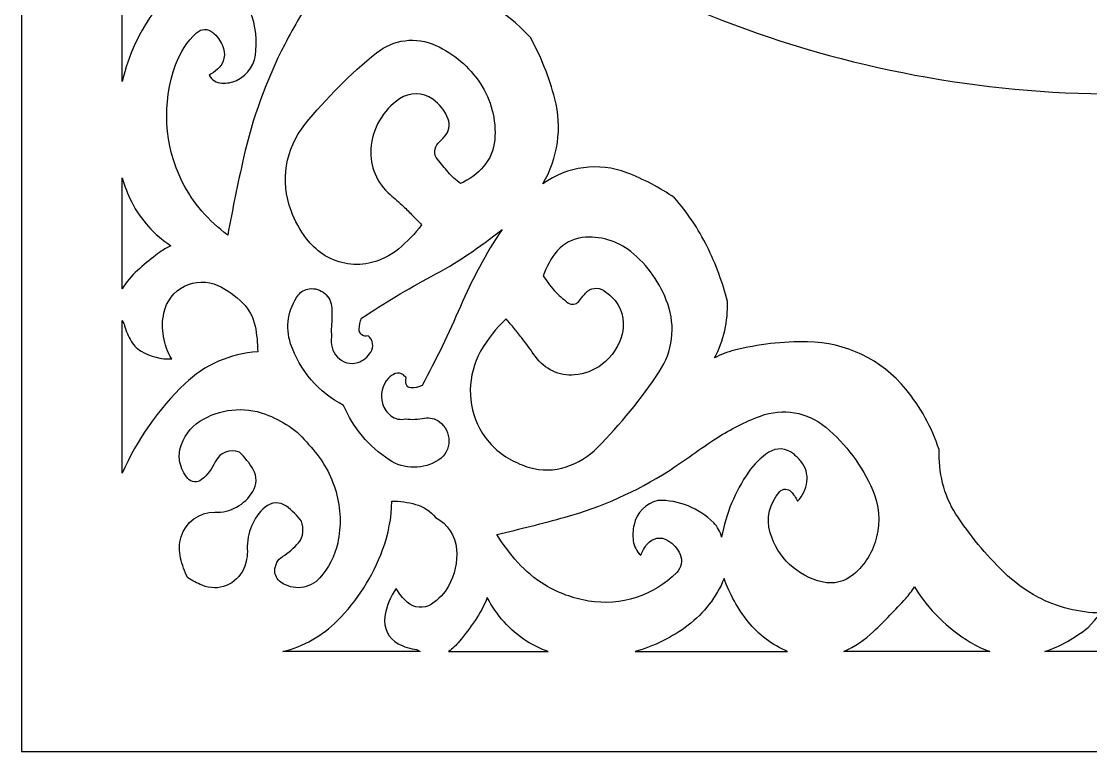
# Model space of a CAD drawing. Header units: centimetres. Extents: x 20.83 to 27, y -0.87 to 9.
# Drawn here: x 20.829 to 23.842, y -0.872 to 1.185 of the extents above; entities that cross this region are included whole.
import ezdxf

# ---------------------------------------------------------------- set-up
doc = ezdxf.new("R2010")
doc.units = ezdxf.units.CM
doc.header["$MEASUREMENT"] = 0
doc.layers.add('layer 1', color=7, linetype='Continuous')

msp = doc.modelspace()

# ---------------------------------------------------------------- linework, layer by layer
at = {"layer": 'layer 1', "color": 250, "lineweight": 30}
for points, knots in [([(20.92064, 9.00077), (20.92064, 9.00077), (26.99977, 9.00077), (26.99977, 9.00077), (26.99977, 9.00077), (26.99977, 9.00077), (26.99977, -0.87244), (26.99977, -0.87244), (26.99977, -0.87244), (26.99977, -0.87244), (20.82901, -0.87244), (20.82901, -0.87244), (20.82901, -0.87244), (20.82901, -0.87244), (20.82901, 9.00077), (20.82901, 9.00077), (20.82901, 9.00077), (20.82901, 9.00077), (20.92064, 9.00077), (20.92064, 9.00077)], [0, 0, 0, 0, 0.1666667, 0.1666667, 0.1666667, 0.1666667, 0.3333333, 0.3333333, 0.3333333, 0.3333333, 0.5, 0.5, 0.5, 0.5, 0.6666667, 0.6666667, 0.6666667, 0.6666667, 1, 1, 1, 1]), ([(21.41049, 0.5829), (21.42392, 0.65566), (21.43879, 0.72816), (21.45506, 0.80033), (21.45506, 0.80033), (21.4801, 0.91136), (21.51906, 1.01882), (21.571, 1.12009), (21.571, 1.12009), (21.5846, 1.14534), (21.59851, 1.17042), (21.61271, 1.19534), (21.61271, 1.19534), (21.62727, 1.2209), (21.64148, 1.24667), (21.65531, 1.27263), (21.65531, 1.27263), (21.67925, 1.31887), (21.69844, 1.3674), (21.71259, 1.4175), (21.71259, 1.4175), (21.73106, 1.48287), (21.72053, 1.55298), (21.68365, 1.61003), (21.68365, 1.61003), (21.64539, 1.66922), (21.59385, 1.71863), (21.53308, 1.75434), (21.53308, 1.75434), (21.46863, 1.79219), (21.38699, 1.7828), (21.33291, 1.7312), (21.33291, 1.7312), (21.29246, 1.69262), (21.27716, 1.63462), (21.29337, 1.58112), (21.29337, 1.58112), (21.30875, 1.53032), (21.34003, 1.48583), (21.38263, 1.45416), (21.38263, 1.45416), (21.41216, 1.43222), (21.45124, 1.42803), (21.48474, 1.44326), (21.48474, 1.44326), (21.49314, 1.44708), (21.50123, 1.45156), (21.50892, 1.45666), (21.50892, 1.45666), (21.51751, 1.46238), (21.52306, 1.47168), (21.52402, 1.48195), (21.52402, 1.48195), (21.52498, 1.49223), (21.52129, 1.50235), (21.5139, 1.50955), (21.5139, 1.50955), (21.50802, 1.51529), (21.50157, 1.5204), (21.49465, 1.52481), (21.49465, 1.52481), (21.50399, 1.53625), (21.51592, 1.54531), (21.52943, 1.55126), (21.52943, 1.55126), (21.54344, 1.55742), (21.55949, 1.55695), (21.57311, 1.54998), (21.57311, 1.54998), (21.59518, 1.53868), (21.61232, 1.51962), (21.62124, 1.49649), (21.62124, 1.49649), (21.63035, 1.47288), (21.62781, 1.44633), (21.6144, 1.42486), (21.6144, 1.42486), (21.60659, 1.41236), (21.59748, 1.4007), (21.58724, 1.39009), (21.58724, 1.39009), (21.53737, 1.33846), (21.47345, 1.30253), (21.40343, 1.28675), (21.40343, 1.28675), (21.43109, 1.2752), (21.45367, 1.25403), (21.467, 1.22718), (21.467, 1.22718), (21.48611, 1.18867), (21.49412, 1.14558), (21.49012, 1.10278), (21.49012, 1.10278), (21.48932, 1.06655), (21.46795, 1.03391), (21.4351, 1.01862), (21.4351, 1.01862), (21.42213, 1.01259), (21.40786, 1.00987), (21.39357, 1.01072), (21.39357, 1.01072), (21.37859, 1.01161), (21.36509, 1.02012), (21.35782, 1.03326), (21.35782, 1.03326), (21.36652, 1.03788), (21.37462, 1.04357), (21.38193, 1.05019), (21.38193, 1.05019), (21.40064, 1.06714), (21.40627, 1.09421), (21.39583, 1.1172), (21.39583, 1.1172), (21.38946, 1.13125), (21.38011, 1.14374), (21.36843, 1.15382), (21.36843, 1.15382), (21.35517, 1.16525), (21.33542, 1.1648), (21.32272, 1.15274), (21.32272, 1.15274), (21.29633, 1.12769), (21.27614, 1.09685), (21.26374, 1.06265), (21.26374, 1.06265), (21.22469, 0.95482), (21.2314, 0.83579), (21.28241, 0.73307), (21.28241, 0.73307), (21.29721, 0.70328), (21.31577, 0.67552), (21.33765, 0.65047), (21.33765, 0.65047), (21.3595, 0.62546), (21.38392, 0.60282), (21.41049, 0.5829)], [0, 0, 0, 0, 0.0285714, 0.0285714, 0.0285714, 0.0285714, 0.0571429, 0.0571429, 0.0571429, 0.0571429, 0.0857143, 0.0857143, 0.0857143, 0.0857143, 0.1142857, 0.1142857, 0.1142857, 0.1142857, 0.1428571, 0.1428571, 0.1428571, 0.1428571, 0.1714286, 0.1714286, 0.1714286, 0.1714286, 0.2, 0.2, 0.2, 0.2, 0.2285714, 0.2285714, 0.2285714, 0.2285714, 0.2571429, 0.2571429, 0.2571429, 0.2571429, 0.2857143, 0.2857143, 0.2857143, 0.2857143, 0.3142857, 0.3142857, 0.3142857, 0.3142857, 0.3428571, 0.3428571, 0.3428571, 0.3428571, 0.3714286, 0.3714286, 0.3714286, 0.3714286, 0.4, 0.4, 0.4, 0.4, 0.4285714, 0.4285714, 0.4285714, 0.4285714, 0.4571429, 0.4571429, 0.4571429, 0.4571429, 0.4857143, 0.4857143, 0.4857143, 0.4857143, 0.5142857, 0.5142857, 0.5142857, 0.5142857, 0.5428571, 0.5428571, 0.5428571, 0.5428571, 0.5714286, 0.5714286, 0.5714286, 0.5714286, 0.6, 0.6, 0.6, 0.6, 0.6285714, 0.6285714, 0.6285714, 0.6285714, 0.6571429, 0.6571429, 0.6571429, 0.6571429, 0.6857143, 0.6857143, 0.6857143, 0.6857143, 0.7142857, 0.7142857, 0.7142857, 0.7142857, 0.7428571, 0.7428571, 0.7428571, 0.7428571, 0.7714286, 0.7714286, 0.7714286, 0.7714286, 0.8, 0.8, 0.8, 0.8, 0.8285714, 0.8285714, 0.8285714, 0.8285714, 0.8571429, 0.8571429, 0.8571429, 0.8571429, 0.8857143, 0.8857143, 0.8857143, 0.8857143, 0.9142857, 0.9142857, 0.9142857, 0.9142857, 0.9428571, 0.9428571, 0.9428571, 0.9428571, 1, 1, 1, 1]), ([(24.11585, -0.59059), (24.09365, -0.5832), (24.07223, -0.57362), (24.0519, -0.56203), (24.0519, -0.56203), (24.0316, -0.55044), (24.01212, -0.53748), (23.99358, -0.52325), (23.99358, -0.52325), (23.99358, -0.52325), (23.97576, -0.50272), (23.97576, -0.50272), (23.97576, -0.50272), (23.97576, -0.50272), (23.95794, -0.48219), (23.95794, -0.48219), (23.95794, -0.48219), (24.01975, -0.48146), (24.08047, -0.46602), (24.13511, -0.43711), (24.13511, -0.43711), (24.17039, -0.41823), (24.20282, -0.39448), (24.23146, -0.36654), (24.23146, -0.36654), (24.28211, -0.31713), (24.32723, -0.26237), (24.36605, -0.20321), (24.36605, -0.20321), (24.38358, -0.17649), (24.39628, -0.14692), (24.40359, -0.11581), (24.40359, -0.11581), (24.41087, -0.08483), (24.41427, -0.05307), (24.41372, -0.02124), (24.41372, -0.02124), (24.43425, 0.0407), (24.46601, 0.09835), (24.50738, 0.1488), (24.50738, 0.1488), (24.57549, 0.23188), (24.67685, 0.28071), (24.78427, 0.28228), (24.78427, 0.28228), (24.85384, 0.28329), (24.92325, 0.27519), (24.99072, 0.25818), (24.99072, 0.25818), (25.01019, 0.25328), (25.02901, 0.24606), (25.04678, 0.2367), (25.04678, 0.2367), (25.03345, 0.26089), (25.02364, 0.28686), (25.01764, 0.31382), (25.01764, 0.31382), (25.01164, 0.34074), (25.00902, 0.36831), (25.00982, 0.39589), (25.00982, 0.39589), (25.02357, 0.44929), (25.04287, 0.50112), (25.0674, 0.55051), (25.0674, 0.55051), (25.09196, 0.59996), (25.12275, 0.64609), (25.159, 0.68774), (25.159, 0.68774), (25.20101, 0.71649), (25.24626, 0.7402), (25.29381, 0.75838), (25.29381, 0.75838), (25.37272, 0.78855), (25.46162, 0.77674), (25.52996, 0.72707), (25.52996, 0.72707), (25.48741, 0.79935), (25.47536, 0.88565), (25.49642, 0.96685), (25.49642, 0.96685), (25.51205, 1.02703), (25.53521, 1.08502), (25.56534, 1.13941), (25.56534, 1.13941), (25.63722, 1.21623), (25.72765, 1.27334), (25.8279, 1.30524), (25.8279, 1.30524), (25.87877, 1.30709), (25.92894, 1.29269), (25.9711, 1.26416), (25.9711, 1.26416), (25.96247, 1.28439), (25.95593, 1.30547), (25.95159, 1.32703), (25.95159, 1.32703), (25.93648, 1.40211), (25.92914, 1.47856), (25.92968, 1.55515), (25.92968, 1.55515), (25.93011, 1.61695), (25.94264, 1.67809), (25.96656, 1.73508), (25.96656, 1.73508), (25.97312, 1.75067), (25.98065, 1.76584), (25.98911, 1.78049), (25.98911, 1.78049), (25.98911, 1.78049), (25.98927, 1.78064), (25.98927, 1.78064), (25.98927, 1.78064), (25.4217, 1.26484), (24.68145, 0.97946), (23.91452, 0.98038), (23.91452, 0.98038), (23.14802, 0.98145), (22.40864, 1.26671), (21.83976, 1.78042), (21.83976, 1.78042), (21.87331, 1.72225), (21.89291, 1.65705), (21.89703, 1.59002), (21.89703, 1.59002), (21.90264, 1.4985), (21.89518, 1.40663), (21.87488, 1.31722), (21.87488, 1.31722), (21.87075, 1.29905), (21.865, 1.28129), (21.85769, 1.26416), (21.85769, 1.26416), (21.89985, 1.29269), (21.95002, 1.30708), (22.00089, 1.30524), (22.00089, 1.30524), (22.10114, 1.27335), (22.19157, 1.21623), (22.26345, 1.13941), (22.26345, 1.13941), (22.29358, 1.08502), (22.31674, 1.02703), (22.33236, 0.96685), (22.33236, 0.96685), (22.35345, 0.88566), (22.34136, 0.79936), (22.29883, 0.72707), (22.29883, 0.72707), (22.36715, 0.77676), (22.45606, 0.78852), (22.53498, 0.75838), (22.53498, 0.75838), (22.58253, 0.7402), (22.62778, 0.71649), (22.66979, 0.68774), (22.66979, 0.68774), (22.70604, 0.64609), (22.73682, 0.59996), (22.76138, 0.55051), (22.76138, 0.55051), (22.78591, 0.50112), (22.80521, 0.44929), (22.81896, 0.39589), (22.81896, 0.39589), (22.81977, 0.36831), (22.81715, 0.34074), (22.81115, 0.31382), (22.81115, 0.31382), (22.80515, 0.28686), (22.79534, 0.26089), (22.78201, 0.2367), (22.78201, 0.2367), (22.79978, 0.24607), (22.8186, 0.25328), (22.83808, 0.25819), (22.83808, 0.25819), (22.90554, 0.27519), (22.97496, 0.28329), (23.04452, 0.28228), (23.04452, 0.28228), (23.15186, 0.28074), (23.25313, 0.23193), (23.32125, 0.14897), (23.32125, 0.14897), (23.36271, 0.09848), (23.39451, 0.04077), (23.41506, -0.02124), (23.41506, -0.02124), (23.41452, -0.05307), (23.41792, -0.08483), (23.4252, -0.11581), (23.4252, -0.11581), (23.43251, -0.14692), (23.44521, -0.17649), (23.46274, -0.20321), (23.46274, -0.20321), (23.50156, -0.26237), (23.54668, -0.31713), (23.59733, -0.36654), (23.59733, -0.36654), (23.62597, -0.39448), (23.6584, -0.41824), (23.69368, -0.43711), (23.69368, -0.43711), (23.74832, -0.46601), (23.80904, -0.48147), (23.87085, -0.48219), (23.87085, -0.48219), (23.87085, -0.48219), (23.85303, -0.50272), (23.85303, -0.50272), (23.85303, -0.50272), (23.85303, -0.50272), (23.8352, -0.52325), (23.8352, -0.52325), (23.8352, -0.52325), (23.81667, -0.53748), (23.79718, -0.55044), (23.77688, -0.56203), (23.77688, -0.56203), (23.75656, -0.57363), (23.73514, -0.5832), (23.71294, -0.59059), (23.71294, -0.59059), (23.71294, -0.59059), (24.11585, -0.59059), (24.11585, -0.59059)], [0, 0, 0, 0, 0.0172414, 0.0172414, 0.0172414, 0.0172414, 0.0344828, 0.0344828, 0.0344828, 0.0344828, 0.0517241, 0.0517241, 0.0517241, 0.0517241, 0.0689655, 0.0689655, 0.0689655, 0.0689655, 0.0862069, 0.0862069, 0.0862069, 0.0862069, 0.1034483, 0.1034483, 0.1034483, 0.1034483, 0.1206897, 0.1206897, 0.1206897, 0.1206897, 0.137931, 0.137931, 0.137931, 0.137931, 0.1551724, 0.1551724, 0.1551724, 0.1551724, 0.1724138, 0.1724138, 0.1724138, 0.1724138, 0.1896552, 0.1896552, 0.1896552, 0.1896552, 0.2068966, 0.2068966, 0.2068966, 0.2068966, 0.2241379, 0.2241379, 0.2241379, 0.2241379, 0.2413793, 0.2413793, 0.2413793, 0.2413793, 0.2586207, 0.2586207, 0.2586207, 0.2586207, 0.2758621, 0.2758621, 0.2758621, 0.2758621, 0.2931034, 0.2931034, 0.2931034, 0.2931034, 0.3103448, 0.3103448, 0.3103448, 0.3103448, 0.3275862, 0.3275862, 0.3275862, 0.3275862, 0.3448276, 0.3448276, 0.3448276, 0.3448276, 0.362069, 0.362069, 0.362069, 0.362069, 0.3793103, 0.3793103, 0.3793103, 0.3793103, 0.3965517, 0.3965517, 0.3965517, 0.3965517, 0.4137931, 0.4137931, 0.4137931, 0.4137931, 0.4310345, 0.4310345, 0.4310345, 0.4310345, 0.4482759, 0.4482759, 0.4482759, 0.4482759, 0.4655172, 0.4655172, 0.4655172, 0.4655172, 0.4827586, 0.4827586, 0.4827586, 0.4827586, 0.5, 0.5, 0.5, 0.5, 0.5172414, 0.5172414, 0.5172414, 0.5172414, 0.5344828, 0.5344828, 0.5344828, 0.5344828, 0.5517241, 0.5517241, 0.5517241, 0.5517241, 0.5689655, 0.5689655, 0.5689655, 0.5689655, 0.5862069, 0.5862069, 0.5862069, 0.5862069, 0.6034483, 0.6034483, 0.6034483, 0.6034483, 0.6206897, 0.6206897, 0.6206897, 0.6206897, 0.637931, 0.637931, 0.637931, 0.637931, 0.6551724, 0.6551724, 0.6551724, 0.6551724, 0.6724138, 0.6724138, 0.6724138, 0.6724138, 0.6896552, 0.6896552, 0.6896552, 0.6896552, 0.7068966, 0.7068966, 0.7068966, 0.7068966, 0.7241379, 0.7241379, 0.7241379, 0.7241379, 0.7413793, 0.7413793, 0.7413793, 0.7413793, 0.7586207, 0.7586207, 0.7586207, 0.7586207, 0.7758621, 0.7758621, 0.7758621, 0.7758621, 0.7931034, 0.7931034, 0.7931034, 0.7931034, 0.8103448, 0.8103448, 0.8103448, 0.8103448, 0.8275862, 0.8275862, 0.8275862, 0.8275862, 0.8448276, 0.8448276, 0.8448276, 0.8448276, 0.862069, 0.862069, 0.862069, 0.862069, 0.8793103, 0.8793103, 0.8793103, 0.8793103, 0.8965517, 0.8965517, 0.8965517, 0.8965517, 0.9137931, 0.9137931, 0.9137931, 0.9137931, 0.9310345, 0.9310345, 0.9310345, 0.9310345, 0.9482759, 0.9482759, 0.9482759, 0.9482759, 0.9655172, 0.9655172, 0.9655172, 0.9655172, 1, 1, 1, 1]), ([(21.11344, 1.49366), (21.11344, 1.49366), (21.11344, 1.01575), (21.11344, 1.01575), (21.11344, 1.01575), (21.13003, 1.08925), (21.16215, 1.15837), (21.2076, 1.21846), (21.2076, 1.21846), (21.23177, 1.25041), (21.2629, 1.27647), (21.2986, 1.29464), (21.2986, 1.29464), (21.25576, 1.3134), (21.21711, 1.34059), (21.18497, 1.37457), (21.18497, 1.37457), (21.15277, 1.4086), (21.12836, 1.44925), (21.11344, 1.49366)], [0, 0, 0, 0, 0.1666667, 0.1666667, 0.1666667, 0.1666667, 0.3333333, 0.3333333, 0.3333333, 0.3333333, 0.5, 0.5, 0.5, 0.5, 0.6666667, 0.6666667, 0.6666667, 0.6666667, 1, 1, 1, 1]), ([(21.95689, 0.61186), (21.94843, 0.6205), (21.94001, 0.62917), (21.93162, 0.63787), (21.93162, 0.63787), (21.9232, 0.6466), (21.91459, 0.65514), (21.90579, 0.6635), (21.90579, 0.6635), (21.89347, 0.67491), (21.88092, 0.68607), (21.86815, 0.69697), (21.86815, 0.69697), (21.8307, 0.72889), (21.81055, 0.77669), (21.81379, 0.8258), (21.81379, 0.8258), (21.81756, 0.88273), (21.84754, 0.93474), (21.89488, 0.96658), (21.89488, 0.96658), (21.92315, 0.98559), (21.96026, 0.98518), (21.98813, 0.96559), (21.98813, 0.96559), (22.00783, 0.95174), (22.02295, 0.9323), (22.03152, 0.90979), (22.03152, 0.90979), (22.03789, 0.89309), (22.03425, 0.8742), (22.02215, 0.86104), (22.02215, 0.86104), (22.01607, 0.85443), (22.00988, 0.84792), (22.00357, 0.84153), (22.00357, 0.84153), (21.99142, 0.82917), (21.99052, 0.80966), (22.00151, 0.79627), (22.00151, 0.79627), (22.01146, 0.78414), (22.0215, 0.77209), (22.03164, 0.76013), (22.03164, 0.76013), (22.04181, 0.74812), (22.05336, 0.73735), (22.06605, 0.72804), (22.06605, 0.72804), (22.09135, 0.73865), (22.1138, 0.75505), (22.13159, 0.77594), (22.13159, 0.77594), (22.14957, 0.79705), (22.16049, 0.82324), (22.16284, 0.85087), (22.16284, 0.85087), (22.16762, 0.90714), (22.15323, 0.96333), (22.12198, 1.01037), (22.12198, 1.01037), (22.09101, 1.057), (22.04765, 1.09401), (21.99673, 1.11726), (21.99673, 1.11726), (21.94161, 1.14242), (21.87706, 1.13432), (21.82991, 1.09626), (21.82991, 1.09626), (21.75568, 1.03638), (21.68806, 0.96878), (21.62817, 0.89457), (21.62817, 0.89457), (21.57306, 0.82625), (21.55816, 0.73398), (21.58905, 0.65182), (21.58905, 0.65182), (21.59976, 0.6233), (21.61453, 0.59648), (21.63289, 0.57216), (21.63289, 0.57216), (21.64552, 0.55545), (21.66082, 0.54095), (21.67818, 0.52925), (21.67818, 0.52925), (21.71633, 0.50354), (21.76317, 0.49424), (21.80825, 0.50343), (21.80825, 0.50343), (21.83918, 0.51002), (21.86804, 0.524), (21.89238, 0.5442), (21.89238, 0.5442), (21.91644, 0.56417), (21.93809, 0.58687), (21.95689, 0.61186)], [0, 0, 0, 0, 0.04, 0.04, 0.04, 0.04, 0.08, 0.08, 0.08, 0.08, 0.12, 0.12, 0.12, 0.12, 0.16, 0.16, 0.16, 0.16, 0.2, 0.2, 0.2, 0.2, 0.24, 0.24, 0.24, 0.24, 0.28, 0.28, 0.28, 0.28, 0.32, 0.32, 0.32, 0.32, 0.36, 0.36, 0.36, 0.36, 0.4, 0.4, 0.4, 0.4, 0.44, 0.44, 0.44, 0.44, 0.48, 0.48, 0.48, 0.48, 0.52, 0.52, 0.52, 0.52, 0.56, 0.56, 0.56, 0.56, 0.6, 0.6, 0.6, 0.6, 0.64, 0.64, 0.64, 0.64, 0.68, 0.68, 0.68, 0.68, 0.72, 0.72, 0.72, 0.72, 0.76, 0.76, 0.76, 0.76, 0.8, 0.8, 0.8, 0.8, 0.84, 0.84, 0.84, 0.84, 0.88, 0.88, 0.88, 0.88, 0.92, 0.92, 0.92, 0.92, 1, 1, 1, 1]), ([(21.11344, 0.43123), (21.12466, 0.45082), (21.13908, 0.46842), (21.15608, 0.48328), (21.15608, 0.48328), (21.17297, 0.49805), (21.19026, 0.51235), (21.20793, 0.52618), (21.20793, 0.52618), (21.22108, 0.53647), (21.23525, 0.54538), (21.25022, 0.55278), (21.25022, 0.55278), (21.20349, 0.58347), (21.16548, 0.62574), (21.13988, 0.67544), (21.13988, 0.67544), (21.12882, 0.6973), (21.11996, 0.72022), (21.11344, 0.74384), (21.11344, 0.74384), (21.11344, 0.74384), (21.11344, 0.43123), (21.11344, 0.43123)], [0, 0, 0, 0, 0.1428571, 0.1428571, 0.1428571, 0.1428571, 0.2857143, 0.2857143, 0.2857143, 0.2857143, 0.4285714, 0.4285714, 0.4285714, 0.4285714, 0.5714286, 0.5714286, 0.5714286, 0.5714286, 0.7142857, 0.7142857, 0.7142857, 0.7142857, 1, 1, 1, 1]), ([(22.18353, 0.5989), (22.12161, 0.54824), (22.05484, 0.50377), (21.98422, 0.46616), (21.98422, 0.46616), (21.91682, 0.43026), (21.85128, 0.39097), (21.78786, 0.34843), (21.78786, 0.34843), (21.7838, 0.33865), (21.78145, 0.32824), (21.7809, 0.31766), (21.7809, 0.31766), (21.78058, 0.3113), (21.78348, 0.30521), (21.78863, 0.30146), (21.78863, 0.30146), (21.79377, 0.29771), (21.80041, 0.29679), (21.80637, 0.29904), (21.80637, 0.29904), (21.81999, 0.28763), (21.82315, 0.26791), (21.81379, 0.2528), (21.81379, 0.2528), (21.80531, 0.23911), (21.79225, 0.22887), (21.77694, 0.22389), (21.77694, 0.22389), (21.75644, 0.21722), (21.73391, 0.22322), (21.71942, 0.23918), (21.71942, 0.23918), (21.70536, 0.25467), (21.69933, 0.27585), (21.70312, 0.29643), (21.70312, 0.29643), (21.70217, 0.30589), (21.70208, 0.31542), (21.70285, 0.3249), (21.70285, 0.3249), (21.70428, 0.3425), (21.70459, 0.36017), (21.70379, 0.37781), (21.70379, 0.37781), (21.70306, 0.39357), (21.69582, 0.40831), (21.68379, 0.41851), (21.68379, 0.41851), (21.67177, 0.42871), (21.65613, 0.43347), (21.64046, 0.43161), (21.64046, 0.43161), (21.62827, 0.43018), (21.61721, 0.42381), (21.60986, 0.41397), (21.60986, 0.41397), (21.58045, 0.3746), (21.57219, 0.32337), (21.58779, 0.27677), (21.58779, 0.27677), (21.61298, 0.20147), (21.66659, 0.13905), (21.73724, 0.10281), (21.73724, 0.10281), (21.76382, 0.0402), (21.80834, -0.01311), (21.86523, -0.05042), (21.86523, -0.05042), (21.90779, -0.07831), (21.96277, -0.07838), (22.00537, -0.05055), (22.00537, -0.05055), (22.0233, -0.03884), (22.03407, -0.01884), (22.03395, 0.00258), (22.03395, 0.00258), (22.03384, 0.02377), (22.024, 0.04371), (22.00724, 0.05668), (22.00724, 0.05668), (21.99516, 0.06604), (21.97964, 0.06972), (21.96465, 0.06678), (21.96465, 0.06678), (21.94712, 0.06334), (21.92915, 0.0627), (21.91141, 0.06489), (21.91141, 0.06489), (21.89721, 0.06138), (21.88216, 0.06458), (21.87061, 0.07356), (21.87061, 0.07356), (21.85937, 0.08229), (21.8511, 0.09429), (21.84692, 0.1079), (21.84692, 0.1079), (21.83948, 0.13304), (21.84579, 0.16027), (21.86351, 0.17959), (21.86351, 0.17959), (21.86882, 0.18538), (21.87542, 0.18983), (21.88278, 0.19256), (21.88278, 0.19256), (21.89056, 0.19545), (21.89931, 0.19394), (21.90568, 0.18861), (21.90568, 0.18861), (21.90878, 0.18602), (21.9115, 0.183), (21.91377, 0.17965), (21.91377, 0.17965), (21.91212, 0.17421), (21.91207, 0.1684), (21.91364, 0.16294), (21.91364, 0.16294), (21.91534, 0.15704), (21.92056, 0.15285), (21.92669, 0.15248), (21.92669, 0.15248), (21.9376, 0.15182), (21.94848, 0.15409), (21.95821, 0.15907), (21.95821, 0.15907), (21.99753, 0.23152), (22.03351, 0.30572), (22.06605, 0.38146), (22.06605, 0.38146), (22.09864, 0.4573), (22.13796, 0.53008), (22.18353, 0.5989)], [0, 0, 0, 0, 0.0294118, 0.0294118, 0.0294118, 0.0294118, 0.0588235, 0.0588235, 0.0588235, 0.0588235, 0.0882353, 0.0882353, 0.0882353, 0.0882353, 0.1176471, 0.1176471, 0.1176471, 0.1176471, 0.1470588, 0.1470588, 0.1470588, 0.1470588, 0.1764706, 0.1764706, 0.1764706, 0.1764706, 0.2058824, 0.2058824, 0.2058824, 0.2058824, 0.2352941, 0.2352941, 0.2352941, 0.2352941, 0.2647059, 0.2647059, 0.2647059, 0.2647059, 0.2941176, 0.2941176, 0.2941176, 0.2941176, 0.3235294, 0.3235294, 0.3235294, 0.3235294, 0.3529412, 0.3529412, 0.3529412, 0.3529412, 0.3823529, 0.3823529, 0.3823529, 0.3823529, 0.4117647, 0.4117647, 0.4117647, 0.4117647, 0.4411765, 0.4411765, 0.4411765, 0.4411765, 0.4705882, 0.4705882, 0.4705882, 0.4705882, 0.5, 0.5, 0.5, 0.5, 0.5294118, 0.5294118, 0.5294118, 0.5294118, 0.5588235, 0.5588235, 0.5588235, 0.5588235, 0.5882353, 0.5882353, 0.5882353, 0.5882353, 0.6176471, 0.6176471, 0.6176471, 0.6176471, 0.6470588, 0.6470588, 0.6470588, 0.6470588, 0.6764706, 0.6764706, 0.6764706, 0.6764706, 0.7058824, 0.7058824, 0.7058824, 0.7058824, 0.7352941, 0.7352941, 0.7352941, 0.7352941, 0.7647059, 0.7647059, 0.7647059, 0.7647059, 0.7941176, 0.7941176, 0.7941176, 0.7941176, 0.8235294, 0.8235294, 0.8235294, 0.8235294, 0.8529412, 0.8529412, 0.8529412, 0.8529412, 0.8823529, 0.8823529, 0.8823529, 0.8823529, 0.9117647, 0.9117647, 0.9117647, 0.9117647, 0.9411765, 0.9411765, 0.9411765, 0.9411765, 1, 1, 1, 1]), ([(22.1952, 0.34697), (22.20296, 0.33758), (22.21076, 0.32822), (22.21859, 0.31888), (22.21859, 0.31888), (22.22648, 0.30948), (22.23416, 0.29991), (22.24164, 0.29017), (22.24164, 0.29017), (22.25395, 0.27377), (22.26598, 0.25718), (22.27776, 0.24039), (22.27776, 0.24039), (22.30274, 0.20479), (22.34472, 0.18514), (22.38806, 0.1888), (22.38806, 0.1888), (22.4158, 0.19113), (22.44231, 0.20121), (22.46461, 0.21789), (22.46461, 0.21789), (22.49388, 0.23979), (22.51444, 0.27134), (22.52265, 0.30697), (22.52265, 0.30697), (22.53116, 0.34391), (22.51973, 0.38258), (22.49248, 0.40893), (22.49248, 0.40893), (22.4858, 0.41539), (22.47856, 0.42123), (22.47083, 0.42639), (22.47083, 0.42639), (22.45426, 0.43745), (22.43207, 0.43443), (22.41908, 0.41932), (22.41908, 0.41932), (22.41245, 0.41162), (22.40595, 0.4038), (22.39959, 0.39588), (22.39959, 0.39588), (22.39221, 0.38665), (22.37881, 0.38497), (22.36935, 0.39205), (22.36935, 0.39205), (22.35548, 0.40244), (22.34257, 0.41406), (22.33078, 0.42676), (22.33078, 0.42676), (22.31898, 0.43947), (22.30856, 0.4534), (22.29971, 0.46831), (22.29971, 0.46831), (22.30835, 0.49379), (22.32174, 0.51742), (22.33914, 0.53794), (22.33914, 0.53794), (22.35702, 0.55901), (22.38227, 0.5725), (22.40972, 0.57566), (22.40972, 0.57566), (22.45871, 0.58129), (22.50795, 0.56705), (22.54638, 0.53614), (22.54638, 0.53614), (22.59408, 0.49777), (22.63015, 0.44683), (22.65052, 0.3891), (22.65052, 0.3891), (22.6731, 0.32516), (22.66422, 0.25426), (22.62663, 0.19781), (22.62663, 0.19781), (22.5756, 0.12121), (22.51725, 0.04973), (22.45243, -0.01561), (22.45243, -0.01561), (22.42776, -0.04047), (22.39759, -0.05919), (22.36436, -0.07025), (22.36436, -0.07025), (22.33082, -0.08142), (22.29464, -0.08201), (22.26074, -0.07196), (22.26074, -0.07196), (22.24216, -0.06645), (22.22422, -0.05895), (22.20725, -0.04959), (22.20725, -0.04959), (22.17079, -0.0295), (22.14081, 0.00062), (22.12087, 0.03717), (22.12087, 0.03717), (22.08441, 0.10561), (22.08535, 0.18798), (22.1233, 0.25561), (22.1233, 0.25561), (22.14238, 0.2896), (22.16664, 0.32043), (22.1952, 0.34697)], [0, 0, 0, 0, 0.0384615, 0.0384615, 0.0384615, 0.0384615, 0.0769231, 0.0769231, 0.0769231, 0.0769231, 0.1153846, 0.1153846, 0.1153846, 0.1153846, 0.1538462, 0.1538462, 0.1538462, 0.1538462, 0.1923077, 0.1923077, 0.1923077, 0.1923077, 0.2307692, 0.2307692, 0.2307692, 0.2307692, 0.2692308, 0.2692308, 0.2692308, 0.2692308, 0.3076923, 0.3076923, 0.3076923, 0.3076923, 0.3461538, 0.3461538, 0.3461538, 0.3461538, 0.3846154, 0.3846154, 0.3846154, 0.3846154, 0.4230769, 0.4230769, 0.4230769, 0.4230769, 0.4615385, 0.4615385, 0.4615385, 0.4615385, 0.5, 0.5, 0.5, 0.5, 0.5384615, 0.5384615, 0.5384615, 0.5384615, 0.5769231, 0.5769231, 0.5769231, 0.5769231, 0.6153846, 0.6153846, 0.6153846, 0.6153846, 0.6538462, 0.6538462, 0.6538462, 0.6538462, 0.6923077, 0.6923077, 0.6923077, 0.6923077, 0.7307692, 0.7307692, 0.7307692, 0.7307692, 0.7692308, 0.7692308, 0.7692308, 0.7692308, 0.8076923, 0.8076923, 0.8076923, 0.8076923, 0.8461538, 0.8461538, 0.8461538, 0.8461538, 0.8846154, 0.8846154, 0.8846154, 0.8846154, 0.9230769, 0.9230769, 0.9230769, 0.9230769, 1, 1, 1, 1]), ([(21.11344, 0.34251), (21.11344, 0.34251), (21.11344, -0.08778), (21.11344, -0.08778), (21.11344, -0.08778), (21.15517, 0.00672), (21.21499, 0.09219), (21.28948, 0.16378), (21.28948, 0.16378), (21.34508, 0.21721), (21.41792, 0.24916), (21.49489, 0.25391), (21.49489, 0.25391), (21.49484, 0.27833), (21.4924, 0.30268), (21.48761, 0.32662), (21.48761, 0.32662), (21.48271, 0.35105), (21.47061, 0.37344), (21.45284, 0.3909), (21.45284, 0.3909), (21.43287, 0.41166), (21.40919, 0.42848), (21.38302, 0.4405), (21.38302, 0.4405), (21.35285, 0.45432), (21.31803, 0.45368), (21.28839, 0.43876), (21.28839, 0.43876), (21.25875, 0.42384), (21.23754, 0.39646), (21.23067, 0.36399), (21.23067, 0.36399), (21.22118, 0.3193), (21.22915, 0.2727), (21.25297, 0.23372), (21.25297, 0.23372), (21.22279, 0.23271), (21.19294, 0.24032), (21.16692, 0.25565), (21.16692, 0.25565), (21.15337, 0.26363), (21.14235, 0.27528), (21.13513, 0.28925), (21.13513, 0.28925), (21.12803, 0.30299), (21.12243, 0.31746), (21.11845, 0.3324), (21.11845, 0.3324), (21.11664, 0.3357), (21.11497, 0.33907), (21.11344, 0.34251)], [0, 0, 0, 0, 0.0714286, 0.0714286, 0.0714286, 0.0714286, 0.1428571, 0.1428571, 0.1428571, 0.1428571, 0.2142857, 0.2142857, 0.2142857, 0.2142857, 0.2857143, 0.2857143, 0.2857143, 0.2857143, 0.3571429, 0.3571429, 0.3571429, 0.3571429, 0.4285714, 0.4285714, 0.4285714, 0.4285714, 0.5, 0.5, 0.5, 0.5, 0.5714286, 0.5714286, 0.5714286, 0.5714286, 0.6428571, 0.6428571, 0.6428571, 0.6428571, 0.7142857, 0.7142857, 0.7142857, 0.7142857, 0.7857143, 0.7857143, 0.7857143, 0.7857143, 0.8571429, 0.8571429, 0.8571429, 0.8571429, 1, 1, 1, 1]), ([(21.29789, -0.38282), (21.31076, -0.39095), (21.32427, -0.398), (21.3383, -0.40391), (21.3383, -0.40391), (21.38381, -0.42306), (21.43621, -0.40202), (21.45571, -0.35665), (21.45571, -0.35665), (21.46315, -0.33936), (21.46658, -0.32063), (21.46574, -0.30183), (21.46574, -0.30183), (21.46374, -0.25691), (21.48219, -0.21346), (21.51589, -0.18369), (21.51589, -0.18369), (21.53276, -0.16879), (21.55778, -0.16774), (21.57586, -0.18115), (21.57586, -0.18115), (21.59201, -0.19314), (21.60635, -0.20739), (21.61843, -0.22347), (21.61843, -0.22347), (21.6218, -0.23341), (21.62314, -0.24393), (21.62237, -0.25441), (21.62237, -0.25441), (21.62159, -0.26504), (21.61742, -0.27515), (21.61047, -0.28323), (21.61047, -0.28323), (21.59725, -0.2986), (21.5819, -0.31199), (21.56488, -0.32299), (21.56488, -0.32299), (21.55143, -0.33169), (21.54332, -0.34659), (21.54333, -0.36261), (21.54333, -0.36261), (21.54334, -0.37553), (21.54957, -0.38764), (21.56009, -0.39514), (21.56009, -0.39514), (21.59442, -0.41961), (21.64158, -0.41454), (21.66986, -0.38327), (21.66986, -0.38327), (21.69498, -0.35551), (21.71239, -0.32167), (21.72035, -0.28509), (21.72035, -0.28509), (21.73075, -0.23736), (21.72915, -0.18783), (21.7157, -0.14087), (21.7157, -0.14087), (21.70228, -0.09402), (21.67828, -0.05089), (21.64553, -0.01479), (21.64553, -0.01479), (21.64318, -0.01219), (21.64072, -0.00971), (21.63814, -0.00733), (21.63814, -0.00733), (21.62305, 0.01289), (21.60459, 0.03036), (21.58356, 0.04431), (21.58356, 0.04431), (21.56262, 0.05822), (21.54013, 0.06962), (21.51654, 0.0783), (21.51654, 0.0783), (21.45527, 0.10083), (21.38705, 0.09346), (21.33202, 0.05834), (21.33202, 0.05834), (21.30435, 0.04067), (21.28452, 0.01309), (21.27661, -0.01876), (21.27661, -0.01876), (21.27349, -0.03131), (21.27315, -0.04438), (21.27562, -0.05708), (21.27562, -0.05708), (21.27893, -0.07412), (21.28671, -0.08997), (21.29817, -0.10301), (21.29817, -0.10301), (21.3081, -0.11427), (21.32511, -0.11573), (21.33679, -0.10629), (21.33679, -0.10629), (21.35338, -0.09289), (21.36656, -0.07577), (21.37528, -0.0563), (21.37528, -0.0563), (21.38694, -0.03021), (21.41735, -0.01822), (21.44371, -0.02925), (21.44371, -0.02925), (21.45893, -0.04339), (21.47194, -0.05975), (21.48228, -0.07778), (21.48228, -0.07778), (21.49333, -0.09703), (21.49302, -0.12079), (21.48149, -0.13976), (21.48149, -0.13976), (21.4588, -0.17707), (21.41784, -0.19939), (21.37419, -0.19829), (21.37419, -0.19829), (21.33039, -0.19719), (21.29138, -0.2257), (21.27919, -0.26778), (21.27919, -0.26778), (21.2736, -0.28709), (21.27303, -0.3075), (21.27756, -0.32709), (21.27756, -0.32709), (21.28204, -0.34643), (21.28886, -0.36514), (21.29789, -0.38282)], [0, 0, 0, 0, 0.03125, 0.03125, 0.03125, 0.03125, 0.0625, 0.0625, 0.0625, 0.0625, 0.09375, 0.09375, 0.09375, 0.09375, 0.125, 0.125, 0.125, 0.125, 0.15625, 0.15625, 0.15625, 0.15625, 0.1875, 0.1875, 0.1875, 0.1875, 0.21875, 0.21875, 0.21875, 0.21875, 0.25, 0.25, 0.25, 0.25, 0.28125, 0.28125, 0.28125, 0.28125, 0.3125, 0.3125, 0.3125, 0.3125, 0.34375, 0.34375, 0.34375, 0.34375, 0.375, 0.375, 0.375, 0.375, 0.40625, 0.40625, 0.40625, 0.40625, 0.4375, 0.4375, 0.4375, 0.4375, 0.46875, 0.46875, 0.46875, 0.46875, 0.5, 0.5, 0.5, 0.5, 0.53125, 0.53125, 0.53125, 0.53125, 0.5625, 0.5625, 0.5625, 0.5625, 0.59375, 0.59375, 0.59375, 0.59375, 0.625, 0.625, 0.625, 0.625, 0.65625, 0.65625, 0.65625, 0.65625, 0.6875, 0.6875, 0.6875, 0.6875, 0.71875, 0.71875, 0.71875, 0.71875, 0.75, 0.75, 0.75, 0.75, 0.78125, 0.78125, 0.78125, 0.78125, 0.8125, 0.8125, 0.8125, 0.8125, 0.84375, 0.84375, 0.84375, 0.84375, 0.875, 0.875, 0.875, 0.875, 0.90625, 0.90625, 0.90625, 0.90625, 0.9375, 0.9375, 0.9375, 0.9375, 1, 1, 1, 1]), ([(22.16914, -0.26039), (22.18626, -0.28862), (22.20603, -0.31516), (22.22818, -0.33964), (22.22818, -0.33964), (22.2504, -0.36419), (22.276, -0.38544), (22.30423, -0.40275), (22.30423, -0.40275), (22.34212, -0.4255), (22.38393, -0.44089), (22.42752, -0.44814), (22.42752, -0.44814), (22.51837, -0.46324), (22.61083, -0.43344), (22.6757, -0.36807), (22.6757, -0.36807), (22.68912, -0.35455), (22.69295, -0.33424), (22.68536, -0.31677), (22.68536, -0.31677), (22.67827, -0.30043), (22.66633, -0.28668), (22.65115, -0.27735), (22.65115, -0.27735), (22.63195, -0.26556), (22.60699, -0.26995), (22.59299, -0.28761), (22.59299, -0.28761), (22.5854, -0.29719), (22.57911, -0.30772), (22.57428, -0.31894), (22.57428, -0.31894), (22.56274, -0.30844), (22.55531, -0.29416), (22.55333, -0.27869), (22.55333, -0.27869), (22.5514, -0.26357), (22.55212, -0.24823), (22.55546, -0.23336), (22.55546, -0.23336), (22.56307, -0.19946), (22.5893, -0.17281), (22.62306, -0.16462), (22.62306, -0.16462), (22.68183, -0.1635), (22.73855, -0.18641), (22.78008, -0.228), (22.78008, -0.228), (22.79113, -0.23906), (22.79884, -0.25301), (22.80233, -0.26824), (22.80233, -0.26824), (22.81433, -0.2025), (22.84017, -0.14004), (22.87811, -0.08503), (22.87811, -0.08503), (22.89341, -0.06283), (22.91291, -0.04384), (22.9355, -0.02913), (22.9355, -0.02913), (22.95689, -0.0152), (22.98488, -0.01686), (23.0045, -0.03318), (23.0045, -0.03318), (23.01211, -0.03952), (23.01914, -0.04653), (23.02551, -0.05412), (23.02551, -0.05412), (23.03905, -0.07026), (23.04532, -0.0913), (23.04284, -0.11223), (23.04284, -0.11223), (23.04039, -0.13285), (23.03111, -0.15208), (23.0165, -0.16684), (23.0165, -0.16684), (23.01157, -0.15728), (23.00546, -0.14837), (22.99832, -0.14032), (22.99832, -0.14032), (22.99425, -0.13574), (22.98842, -0.1331), (22.98229, -0.13305), (22.98229, -0.13305), (22.97615, -0.13301), (22.97031, -0.13554), (22.96617, -0.14006), (22.96617, -0.14006), (22.9375, -0.17132), (22.92728, -0.21527), (22.93927, -0.25596), (22.93927, -0.25596), (22.95966, -0.32516), (23.01552, -0.37807), (23.08574, -0.39459), (23.08574, -0.39459), (23.11702, -0.40195), (23.14991, -0.39402), (23.17437, -0.37319), (23.17437, -0.37319), (23.20669, -0.34567), (23.22942, -0.30861), (23.23929, -0.26732), (23.23929, -0.26732), (23.24973, -0.22365), (23.24587, -0.1778), (23.22825, -0.1365), (23.22825, -0.1365), (23.19879, -0.06743), (23.1534, -0.00636), (23.09576, 0.04176), (23.09576, 0.04176), (23.04441, 0.08459), (22.97406, 0.0965), (22.9115, 0.07288), (22.9115, 0.07288), (22.86886, 0.05679), (22.82802, 0.03631), (22.78963, 0.01175), (22.78963, 0.01175), (22.76621, -0.00367), (22.74303, -0.01946), (22.7201, -0.03561), (22.7201, -0.03561), (22.69774, -0.05136), (22.67517, -0.06682), (22.65241, -0.08198), (22.65241, -0.08198), (22.56244, -0.13948), (22.46437, -0.18324), (22.36149, -0.21178), (22.36149, -0.21178), (22.29775, -0.22947), (22.23362, -0.24567), (22.16914, -0.26039)], [0, 0, 0, 0, 0.0285714, 0.0285714, 0.0285714, 0.0285714, 0.0571429, 0.0571429, 0.0571429, 0.0571429, 0.0857143, 0.0857143, 0.0857143, 0.0857143, 0.1142857, 0.1142857, 0.1142857, 0.1142857, 0.1428571, 0.1428571, 0.1428571, 0.1428571, 0.1714286, 0.1714286, 0.1714286, 0.1714286, 0.2, 0.2, 0.2, 0.2, 0.2285714, 0.2285714, 0.2285714, 0.2285714, 0.2571429, 0.2571429, 0.2571429, 0.2571429, 0.2857143, 0.2857143, 0.2857143, 0.2857143, 0.3142857, 0.3142857, 0.3142857, 0.3142857, 0.3428571, 0.3428571, 0.3428571, 0.3428571, 0.3714286, 0.3714286, 0.3714286, 0.3714286, 0.4, 0.4, 0.4, 0.4, 0.4285714, 0.4285714, 0.4285714, 0.4285714, 0.4571429, 0.4571429, 0.4571429, 0.4571429, 0.4857143, 0.4857143, 0.4857143, 0.4857143, 0.5142857, 0.5142857, 0.5142857, 0.5142857, 0.5428571, 0.5428571, 0.5428571, 0.5428571, 0.5714286, 0.5714286, 0.5714286, 0.5714286, 0.6, 0.6, 0.6, 0.6, 0.6285714, 0.6285714, 0.6285714, 0.6285714, 0.6571429, 0.6571429, 0.6571429, 0.6571429, 0.6857143, 0.6857143, 0.6857143, 0.6857143, 0.7142857, 0.7142857, 0.7142857, 0.7142857, 0.7428571, 0.7428571, 0.7428571, 0.7428571, 0.7714286, 0.7714286, 0.7714286, 0.7714286, 0.8, 0.8, 0.8, 0.8, 0.8285714, 0.8285714, 0.8285714, 0.8285714, 0.8571429, 0.8571429, 0.8571429, 0.8571429, 0.8857143, 0.8857143, 0.8857143, 0.8857143, 0.9142857, 0.9142857, 0.9142857, 0.9142857, 0.9428571, 0.9428571, 0.9428571, 0.9428571, 1, 1, 1, 1]), ([(21.56577, -0.59059), (21.56577, -0.59059), (21.95288, -0.59059), (21.95288, -0.59059), (21.95288, -0.59059), (21.94976, -0.58887), (21.94673, -0.58701), (21.94378, -0.58502), (21.94378, -0.58502), (21.9253, -0.58321), (21.90738, -0.57769), (21.89109, -0.56878), (21.89109, -0.56878), (21.86356, -0.55374), (21.84837, -0.52305), (21.85305, -0.49202), (21.85305, -0.49202), (21.85739, -0.46339), (21.86855, -0.4362), (21.88558, -0.41277), (21.88558, -0.41277), (21.89357, -0.42723), (21.90389, -0.44027), (21.91611, -0.45138), (21.91611, -0.45138), (21.93521, -0.46871), (21.96358, -0.47094), (21.98512, -0.45677), (21.98512, -0.45677), (22.00468, -0.44392), (22.02089, -0.4266), (22.03242, -0.40624), (22.03242, -0.40624), (22.05033, -0.37462), (22.0583, -0.33836), (22.0553, -0.30215), (22.0553, -0.30215), (22.05216, -0.2644), (22.02997, -0.2309), (21.99642, -0.21332), (21.99642, -0.21332), (21.98204, -0.19525), (21.96235, -0.18216), (21.94012, -0.1759), (21.94012, -0.1759), (21.91833, -0.16977), (21.8958, -0.16663), (21.87317, -0.16658), (21.87317, -0.16658), (21.87224, -0.21356), (21.8634, -0.26007), (21.847, -0.30411), (21.847, -0.30411), (21.81912, -0.37901), (21.7756, -0.44713), (21.71937, -0.50392), (21.71937, -0.50392), (21.67721, -0.5465), (21.62401, -0.57651), (21.56577, -0.59059)], [0, 0, 0, 0, 0.0625, 0.0625, 0.0625, 0.0625, 0.125, 0.125, 0.125, 0.125, 0.1875, 0.1875, 0.1875, 0.1875, 0.25, 0.25, 0.25, 0.25, 0.3125, 0.3125, 0.3125, 0.3125, 0.375, 0.375, 0.375, 0.375, 0.4375, 0.4375, 0.4375, 0.4375, 0.5, 0.5, 0.5, 0.5, 0.5625, 0.5625, 0.5625, 0.5625, 0.625, 0.625, 0.625, 0.625, 0.6875, 0.6875, 0.6875, 0.6875, 0.75, 0.75, 0.75, 0.75, 0.8125, 0.8125, 0.8125, 0.8125, 0.875, 0.875, 0.875, 0.875, 1, 1, 1, 1]), ([(22.55854, -0.59059), (22.55854, -0.59059), (22.98847, -0.59059), (22.98847, -0.59059), (22.98847, -0.59059), (22.945, -0.57227), (22.90676, -0.54337), (22.87725, -0.50656), (22.87725, -0.50656), (22.84799, -0.47005), (22.82506, -0.42887), (22.80944, -0.38477), (22.80944, -0.38477), (22.78792, -0.43701), (22.75279, -0.48256), (22.70775, -0.51666), (22.70775, -0.51666), (22.6631, -0.55046), (22.61246, -0.57554), (22.55852, -0.5906)], [0, 0, 0, 0, 0.1666667, 0.1666667, 0.1666667, 0.1666667, 0.3333333, 0.3333333, 0.3333333, 0.3333333, 0.5, 0.5, 0.5, 0.5, 0.6666667, 0.6666667, 0.6666667, 0.6666667, 1, 1, 1, 1]), ([(23.14714, -0.59059), (23.14714, -0.59059), (23.5582, -0.59059), (23.5582, -0.59059), (23.5582, -0.59059), (23.53903, -0.5837), (23.52059, -0.57491), (23.50318, -0.56435), (23.50318, -0.56435), (23.43905, -0.52547), (23.38501, -0.47197), (23.34548, -0.40825), (23.34548, -0.40825), (23.33835, -0.41989), (23.33018, -0.43086), (23.32107, -0.44101), (23.32107, -0.44101), (23.29215, -0.47325), (23.26194, -0.5043), (23.23052, -0.53409), (23.23052, -0.53409), (23.20599, -0.55733), (23.17782, -0.57642), (23.14714, -0.59059)], [0, 0, 0, 0, 0.1428571, 0.1428571, 0.1428571, 0.1428571, 0.2857143, 0.2857143, 0.2857143, 0.2857143, 0.4285714, 0.4285714, 0.4285714, 0.4285714, 0.5714286, 0.5714286, 0.5714286, 0.5714286, 0.7142857, 0.7142857, 0.7142857, 0.7142857, 1, 1, 1, 1]), ([(22.31391, -0.59059), (22.29233, -0.58323), (22.27167, -0.57336), (22.25239, -0.5612), (22.25239, -0.5612), (22.20565, -0.53052), (22.16763, -0.48825), (22.14204, -0.43854), (22.14204, -0.43854), (22.13295, -0.46128), (22.12133, -0.48292), (22.10742, -0.50307), (22.10742, -0.50307), (22.09354, -0.52316), (22.0789, -0.54271), (22.06353, -0.56169), (22.06353, -0.56169), (22.05462, -0.57269), (22.04424, -0.58241), (22.03269, -0.59059), (22.03269, -0.59059), (22.03269, -0.59059), (22.31392, -0.59059), (22.31392, -0.59059)], [0, 0, 0, 0, 0.1428571, 0.1428571, 0.1428571, 0.1428571, 0.2857143, 0.2857143, 0.2857143, 0.2857143, 0.4285714, 0.4285714, 0.4285714, 0.4285714, 0.5714286, 0.5714286, 0.5714286, 0.5714286, 0.7142857, 0.7142857, 0.7142857, 0.7142857, 1, 1, 1, 1])]:
    msp.add_open_spline(points, degree=3, knots=knots, dxfattribs=at)

doc.saveas('drawing.dxf')
